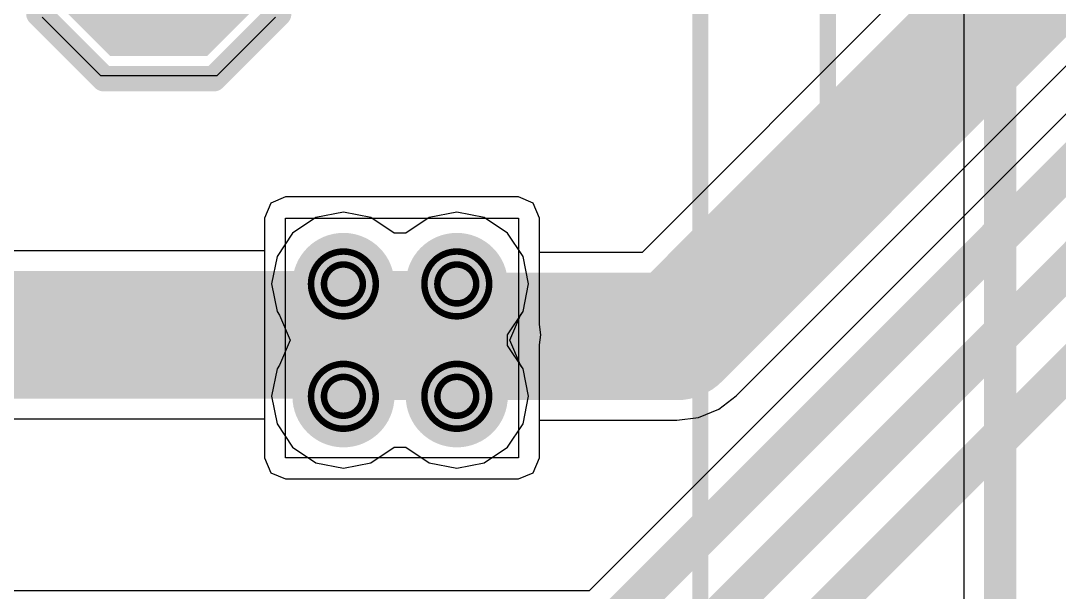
# Model space of a CAD drawing. Header units: millimetres. Extents: x -16 to 330, y -45 to 150.
# Drawn here: x 56.68 to 64.82, y 53.23 to 57.7 of the extents above; entities that cross this region are included whole.
import ezdxf

# ---------------------------------------------------------------- set-up
doc = ezdxf.new("R2010")
doc.units = ezdxf.units.MM
for name, color, linetype in [('BottomLayer', 5, 'Continuous'), ('BottomOverlay', 54, 'Continuous'), ('BottomPaste', 16, 'Continuous'), ('BottomSolder', 6, 'Continuous'), ('DrillDrawing', 1, 'Continuous'), ('Mechanical13', 56, 'Continuous'), ('MidLayer1', 16, 'Continuous'), ('MidLayer2', 76, 'Continuous'), ('TopLayer', 1, 'Continuous'), ('TopSolder', 216, 'Continuous'), ('ViaHoleLayer', 16, 'Continuous')]:
    doc.layers.add(name, color=color, linetype=linetype)

# ---------------------------------------------------------------- blocks, each defined once
blk = doc.blocks.new('T__________B_129')
at = {"layer": 'BottomLayer'}
blk.add_hatch(color=5, dxfattribs=at).paths.add_polyline_path([(0.381, 0.762), (-0.381, 0.762), (-0.762, 0.381), (-0.762, -0.381), (-0.381, -0.762), (0.381, -0.762), (0.762, -0.381), (0.762, 0.381)])
at = {"layer": 'BottomPaste'}
blk.add_hatch(color=16, dxfattribs=at).paths.add_polyline_path([(0.381, 0.762), (-0.381, 0.762), (-0.762, 0.381), (-0.762, -0.381), (-0.381, -0.762), (0.381, -0.762), (0.762, -0.381), (0.762, 0.381)])
at = {"layer": 'BottomSolder'}
blk.add_hatch(color=6, dxfattribs=at).paths.add_polyline_path([(0.381, 0.762), (-0.381, 0.762), (-0.762, 0.381), (-0.762, -0.381), (-0.381, -0.762), (0.381, -0.762), (0.762, -0.381), (0.762, 0.381)])
at = {"layer": 'BottomOverlay', "const_width": 0.2}
for points in [[(-0.9398, 0.4318), (-0.4318, 0.9398)], [(-0.4318, 0.9398), (0.4318, 0.9398)], [(-0.4318, 0.9398), (0.4318, 0.9398)], [(0.4318, 0.9398), (0.9398, 0.4318)], [(-0.9398, -0.4318), (-0.9398, 0.4318)], [(0.9398, -0.4318), (0.9398, 0.4318)], [(-0.9398, -0.4318), (-0.4318, -0.9398)], [(0.4318, -0.9398), (0.9398, -0.4318)], [(-0.4318, -0.9398), (0.4318, -0.9398)], [(-0.4318, -0.9398), (0.4318, -0.9398)]]:
    blk.add_lwpolyline(points, dxfattribs=at)
at = {"layer": 'BottomOverlay', "const_width": 0.1}
for points in [[(-0.4818, 0.9398, 1), (-0.3818, 0.9398, 1)], [(-0.4818, 0.9398, 1), (-0.3818, 0.9398, 1)], [(-0.4818, 0.9398, 1), (-0.3818, 0.9398, 1)], [(0.3818, 0.9398, 1), (0.4818, 0.9398, 1)], [(0.3818, 0.9398, 1), (0.4818, 0.9398, 1)], [(0.3818, 0.9398, 1), (0.4818, 0.9398, 1)], [(-0.9898, 0.4318, 1), (-0.8898, 0.4318, 1)], [(-0.9898, 0.4318, 1), (-0.8898, 0.4318, 1)], [(0.8898, 0.4318, 1), (0.9898, 0.4318, 1)], [(0.8898, 0.4318, 1), (0.9898, 0.4318, 1)], [(-0.9898, -0.4318, 1), (-0.8898, -0.4318, 1)], [(-0.9898, -0.4318, 1), (-0.8898, -0.4318, 1)], [(0.8898, -0.4318, 1), (0.9898, -0.4318, 1)], [(0.8898, -0.4318, 1), (0.9898, -0.4318, 1)], [(-0.4818, -0.9398, 1), (-0.3818, -0.9398, 1)], [(-0.4818, -0.9398, 1), (-0.3818, -0.9398, 1)], [(-0.4818, -0.9398, 1), (-0.3818, -0.9398, 1)], [(0.3818, -0.9398, 1), (0.4818, -0.9398, 1)], [(0.3818, -0.9398, 1), (0.4818, -0.9398, 1)], [(0.3818, -0.9398, 1), (0.4818, -0.9398, 1)]]:
    blk.add_lwpolyline(points, format="xyb", close=True, dxfattribs=at)

msp = doc.modelspace()

# ---------------------------------------------------------------- hatches: boundary and pattern name
at = {"layer": 'BottomLayer'}
h = msp.add_hatch(color=5, dxfattribs=at)
edge = h.paths.add_edge_path()
edge.add_arc((59.2074, 55.6429), 0.4, 0, 360)
h = msp.add_hatch(color=5, dxfattribs=at)
edge = h.paths.add_edge_path()
edge.add_arc((60.0964, 55.6429), 0.4, 0, 360)
h = msp.add_hatch(color=5, dxfattribs=at)
edge = h.paths.add_edge_path()
edge.add_arc((59.2074, 54.7624), 0.4, 0, 360)
h = msp.add_hatch(color=5, dxfattribs=at)
edge = h.paths.add_edge_path()
edge.add_arc((60.0964, 54.7624), 0.4, 0, 360)
at = {"layer": 'BottomSolder'}
h = msp.add_hatch(color=6, dxfattribs=at)
edge = h.paths.add_edge_path()
edge.add_arc((59.2074, 55.6429), 0.2, 0, 360)
h = msp.add_hatch(color=6, dxfattribs=at)
edge = h.paths.add_edge_path()
edge.add_arc((60.0964, 55.6429), 0.2, 0, 360)
h = msp.add_hatch(color=6, dxfattribs=at)
edge = h.paths.add_edge_path()
edge.add_arc((59.2074, 54.7624), 0.2, 0, 360)
h = msp.add_hatch(color=6, dxfattribs=at)
edge = h.paths.add_edge_path()
edge.add_arc((60.0964, 54.7624), 0.2, 0, 360)
at = {"layer": 'MidLayer1'}
h = msp.add_hatch(color=16, dxfattribs=at)
edge = h.paths.add_edge_path()
edge.add_arc((59.2074, 55.6429), 0.4, 0, 360)
h = msp.add_hatch(color=16, dxfattribs=at)
edge = h.paths.add_edge_path()
edge.add_arc((60.0964, 55.6429), 0.4, 0, 360)
h = msp.add_hatch(color=16, dxfattribs=at)
edge = h.paths.add_edge_path()
edge.add_arc((59.2074, 54.7624), 0.4, 0, 360)
h = msp.add_hatch(color=16, dxfattribs=at)
edge = h.paths.add_edge_path()
edge.add_arc((60.0964, 54.7624), 0.4, 0, 360)
at = {"layer": 'MidLayer2'}
h = msp.add_hatch(color=76, dxfattribs=at)
edge = h.paths.add_edge_path()
edge.add_arc((59.2074, 55.6429), 0.4, 0, 360)
h = msp.add_hatch(color=76, dxfattribs=at)
edge = h.paths.add_edge_path()
edge.add_arc((60.0964, 55.6429), 0.4, 0, 360)
h = msp.add_hatch(color=76, dxfattribs=at)
edge = h.paths.add_edge_path()
edge.add_arc((59.2074, 54.7624), 0.4, 0, 360)
h = msp.add_hatch(color=76, dxfattribs=at)
edge = h.paths.add_edge_path()
edge.add_arc((60.0964, 54.7624), 0.4, 0, 360)
at = {"layer": 'TopLayer'}
h = msp.add_hatch(color=1, dxfattribs=at)
edge = h.paths.add_edge_path()
edge.add_arc((59.2074, 55.6429), 0.4, 0, 360)
h = msp.add_hatch(color=1, dxfattribs=at)
edge = h.paths.add_edge_path()
edge.add_arc((60.0964, 55.6429), 0.4, 0, 360)
h = msp.add_hatch(color=1, dxfattribs=at)
edge = h.paths.add_edge_path()
edge.add_arc((59.2074, 54.7624), 0.4, 0, 360)
h = msp.add_hatch(color=1, dxfattribs=at)
edge = h.paths.add_edge_path()
edge.add_arc((60.0964, 54.7624), 0.4, 0, 360)
at = {"layer": 'TopSolder'}
h = msp.add_hatch(color=216, dxfattribs=at)
edge = h.paths.add_edge_path()
edge.add_arc((59.2074, 55.6429), 0.2, 0, 360)
h = msp.add_hatch(color=216, dxfattribs=at)
edge = h.paths.add_edge_path()
edge.add_arc((60.0964, 55.6429), 0.2, 0, 360)
h = msp.add_hatch(color=216, dxfattribs=at)
edge = h.paths.add_edge_path()
edge.add_arc((59.2074, 54.7624), 0.2, 0, 360)
h = msp.add_hatch(color=216, dxfattribs=at)
edge = h.paths.add_edge_path()
edge.add_arc((60.0964, 54.7624), 0.2, 0, 360)
at = {"layer": 'ViaHoleLayer'}
h = msp.add_hatch(color=16, dxfattribs=at)
edge = h.paths.add_edge_path()
edge.add_arc((59.2074, 55.6429), 0.2, 0, 360)
h = msp.add_hatch(color=16, dxfattribs=at)
edge = h.paths.add_edge_path()
edge.add_arc((60.0964, 55.6429), 0.2, 0, 360)
h = msp.add_hatch(color=16, dxfattribs=at)
edge = h.paths.add_edge_path()
edge.add_arc((59.2074, 54.7624), 0.2, 0, 360)
h = msp.add_hatch(color=16, dxfattribs=at)
edge = h.paths.add_edge_path()
edge.add_arc((60.0964, 54.7624), 0.2, 0, 360)

# ---------------------------------------------------------------- linework, layer by layer
at = {"layer": 'BottomLayer'}
for p, q in [((67.97, 62.3108), (61.5496, 55.8903)), ((62.2874, 54.767), (68.708, 61.1876)), ((67.7805, 59.8844), (61.135, 53.2388)), ((56.8452, 57.7342), (57.3024, 57.277)), ((58.2168, 57.277), (58.674, 57.7342)), ((57.3024, 57.277), (58.2168, 57.277)), ((58.6371, 56.2761), (58.5887, 56.1594)), ((58.7537, 56.3244), (58.6371, 56.2761)), ((60.579, 56.3244), (58.7537, 56.3244)), ((60.6956, 56.2761), (60.579, 56.3244)), ((60.7439, 56.1594), (60.6956, 56.2761)), ((58.5887, 56.1594), (58.5887, 54.2798)), ((58.7537, 54.2798), (58.7537, 56.1594)), ((58.7537, 56.1594), (60.579, 56.1594)), ((60.579, 56.1594), (60.579, 54.2798)), ((60.7439, 55.8903), (60.7439, 56.1594)), ((61.5496, 55.8903), (60.7439, 55.8903)), ((62.1512, 54.6624), (62.2874, 54.767)), ((61.9925, 54.5967), (62.1512, 54.6624)), ((60.7439, 54.2798), (60.7439, 54.5743)), ((60.7439, 54.5743), (61.8221, 54.5743)), ((61.8221, 54.5743), (61.9925, 54.5967)), ((58.5887, 54.2798), (58.6371, 54.1632)), ((60.579, 54.2798), (58.7537, 54.2798)), ((60.6956, 54.1632), (60.7439, 54.2798)), ((58.6371, 54.1632), (58.7537, 54.1149)), ((60.579, 54.1149), (60.6956, 54.1632)), ((58.7537, 54.1149), (60.579, 54.1149)), ((61.135, 53.2388), (51.1823, 53.2388))]:
    msp.add_line(p, q, dxfattribs=at)
for points, const_width in [([(61.8221, 55.2323), (68.4353, 61.8455)], 1), ([(61.2637, 52.9281), (68.0003, 59.6646)], 0.3048), ([(61.4764, 52.3646), (67.375, 58.2632)], 0.3048), ([(61.6745, 51.7604), (67.6665, 57.7524)], 0.3048), ([(59.2582, 55.2323), (61.8221, 55.2323)], 1)]:
    msp.add_lwpolyline(points, dxfattribs=dict(at, const_width=const_width))
at = {"layer": 'BottomLayer', "const_width": 0.5}
for points in [[(59.0082, 55.2323, 1), (59.5082, 55.2323, 1)], [(61.5721, 55.2323, 1), (62.0721, 55.2323, 1)], [(61.5721, 55.2323, 1), (62.0721, 55.2323, 1)]]:
    msp.add_lwpolyline(points, format="xyb", close=True, dxfattribs=at)
at = {"layer": 'DrillDrawing'}
for points, const_width in [([(59.4614, 55.6429, 1), (58.9534, 55.6429, 1)], 0.0508), ([(60.3504, 55.6429, 1), (59.8424, 55.6429, 1)], 0.0508), ([(59.3598, 55.6429, 1), (59.055, 55.6429, 1)], 0.0508), ([(60.2488, 55.6429, 1), (59.944, 55.6429, 1)], 0.0508), ([(58.9407, 55.6429, 1), (58.9661, 55.6429, 1)], 0.0254), ([(59.0423, 55.6429, 1), (59.0677, 55.6429, 1)], 0.0254), ([(59.3471, 55.6429, 1), (59.3725, 55.6429, 1)], 0.0254), ([(59.4487, 55.6429, 1), (59.4741, 55.6429, 1)], 0.0254), ([(59.8297, 55.6429, 1), (59.8551, 55.6429, 1)], 0.0254), ([(59.9313, 55.6429, 1), (59.9567, 55.6429, 1)], 0.0254), ([(60.2361, 55.6429, 1), (60.2615, 55.6429, 1)], 0.0254), ([(60.3377, 55.6429, 1), (60.3631, 55.6429, 1)], 0.0254), ([(59.4614, 54.7624, 1), (58.9534, 54.7624, 1)], 0.0508), ([(60.3504, 54.7624, 1), (59.8424, 54.7624, 1)], 0.0508), ([(59.3598, 54.7624, 1), (59.055, 54.7624, 1)], 0.0508), ([(60.2488, 54.7624, 1), (59.944, 54.7624, 1)], 0.0508), ([(58.9407, 54.7624, 1), (58.9661, 54.7624, 1)], 0.0254), ([(59.0423, 54.7624, 1), (59.0677, 54.7624, 1)], 0.0254), ([(59.3471, 54.7624, 1), (59.3725, 54.7624, 1)], 0.0254), ([(59.4487, 54.7624, 1), (59.4741, 54.7624, 1)], 0.0254), ([(59.8297, 54.7624, 1), (59.8551, 54.7624, 1)], 0.0254), ([(59.9313, 54.7624, 1), (59.9567, 54.7624, 1)], 0.0254), ([(60.2361, 54.7624, 1), (60.2615, 54.7624, 1)], 0.0254), ([(60.3377, 54.7624, 1), (60.3631, 54.7624, 1)], 0.0254)]:
    msp.add_lwpolyline(points, format="xyb", close=True, dxfattribs=dict(at, const_width=const_width))
at = {"layer": 'Mechanical13', "const_width": 0.127}
for points in [[(63.0062, 56.8141), (63.0062, 64.7588)], [(63.0062, 56.8141), (63.0062, 64.7588)], [(62.0062, 52.5641), (62.0062, 60.5088)], [(62.0062, 52.5641), (62.0062, 60.5088)]]:
    msp.add_lwpolyline(points, dxfattribs=at)
at = {"layer": 'Mechanical13', "const_width": 0.0635}
msp.add_lwpolyline([(62.9745, 56.8141, 1), (63.038, 56.8141, 1)], format="xyb", close=True, dxfattribs=at)
msp.add_lwpolyline([(62.9745, 56.8141, 1), (63.038, 56.8141, 1)], format="xyb", close=True, dxfattribs=at)
at = {"layer": 'MidLayer1'}
for p, q in [((59.2074, 56.2062), (58.9919, 56.1633)), ((59.4229, 56.1633), (59.2074, 56.2062)), ((60.0964, 56.2062), (59.8809, 56.1633)), ((60.3119, 56.1633), (60.0964, 56.2062)), ((58.9919, 56.1633), (58.8091, 56.0412)), ((59.6056, 56.0412), (59.4229, 56.1633)), ((59.8809, 56.1633), (59.6981, 56.0412)), ((60.4946, 56.0412), (60.3119, 56.1633)), ((58.8091, 56.0412), (58.687, 55.8585)), ((59.6981, 56.0412), (59.6056, 56.0412)), ((60.6167, 55.8585), (60.4946, 56.0412)), ((58.687, 55.8585), (58.6442, 55.6429)), ((60.6596, 55.6429), (60.6167, 55.8585)), ((58.6442, 55.6429), (58.687, 55.4274)), ((60.6167, 55.4274), (60.6596, 55.6429)), ((58.687, 55.4274), (58.7068, 55.3978)), ((58.7068, 55.3978), (58.791, 55.2027)), ((60.4946, 55.2447), (60.6167, 55.4274)), ((60.4946, 55.1607), (60.4946, 55.2447)), ((58.791, 55.2027), (58.7068, 55.0076)), ((60.6167, 54.9779), (60.4946, 55.1607)), ((58.687, 54.9779), (58.6442, 54.7624)), ((58.7068, 55.0076), (58.687, 54.9779)), ((60.6596, 54.7624), (60.6167, 54.9779)), ((58.6442, 54.7624), (58.687, 54.5469)), ((60.6167, 54.5469), (60.6596, 54.7624)), ((58.687, 54.5469), (58.8091, 54.3642)), ((60.4946, 54.3642), (60.6167, 54.5469)), ((58.8091, 54.3642), (58.9919, 54.2421)), ((59.4229, 54.2421), (59.6056, 54.3642)), ((59.6056, 54.3642), (59.6981, 54.3642)), ((59.6981, 54.3642), (59.8809, 54.2421)), ((60.3119, 54.2421), (60.4946, 54.3642)), ((58.9919, 54.2421), (59.2074, 54.1992)), ((59.2074, 54.1992), (59.4229, 54.2421)), ((59.8809, 54.2421), (60.0964, 54.1992)), ((60.0964, 54.1992), (60.3119, 54.2421))]:
    msp.add_line(p, q, dxfattribs=at)
at = {"layer": 'MidLayer2'}
for p, q in [((59.2074, 56.2062), (58.9919, 56.1633)), ((59.4229, 56.1633), (59.2074, 56.2062)), ((60.0964, 56.2062), (59.8809, 56.1633)), ((60.3119, 56.1633), (60.0964, 56.2062)), ((58.9919, 56.1633), (58.8091, 56.0412)), ((59.6056, 56.0412), (59.4229, 56.1633)), ((59.8809, 56.1633), (59.6981, 56.0412)), ((60.4946, 56.0412), (60.3119, 56.1633)), ((58.8091, 56.0412), (58.687, 55.8585)), ((59.6981, 56.0412), (59.6056, 56.0412)), ((60.6167, 55.8585), (60.4946, 56.0412)), ((58.687, 55.8585), (58.6442, 55.6429)), ((60.6596, 55.6429), (60.6167, 55.8585)), ((58.6442, 55.6429), (58.687, 55.4274)), ((60.6167, 55.4274), (60.6596, 55.6429)), ((58.687, 55.4274), (58.7068, 55.3978)), ((58.7068, 55.3978), (58.791, 55.2027)), ((60.5128, 55.2027), (60.597, 55.3978)), ((60.597, 55.3978), (60.6167, 55.4274)), ((58.791, 55.2027), (58.7068, 55.0076)), ((60.597, 55.0076), (60.5128, 55.2027)), ((58.687, 54.9779), (58.6442, 54.7624)), ((58.7068, 55.0076), (58.687, 54.9779)), ((60.6167, 54.9779), (60.597, 55.0076)), ((60.6596, 54.7624), (60.6167, 54.9779)), ((58.6442, 54.7624), (58.687, 54.5469)), ((60.6167, 54.5469), (60.6596, 54.7624)), ((58.687, 54.5469), (58.8091, 54.3642)), ((60.4946, 54.3642), (60.6167, 54.5469)), ((58.8091, 54.3642), (58.9919, 54.2421)), ((59.4229, 54.2421), (59.6056, 54.3642)), ((59.6056, 54.3642), (59.6981, 54.3642)), ((59.6981, 54.3642), (59.8809, 54.2421)), ((60.3119, 54.2421), (60.4946, 54.3642)), ((58.9919, 54.2421), (59.2074, 54.1992)), ((59.2074, 54.1992), (59.4229, 54.2421)), ((59.8809, 54.2421), (60.0964, 54.1992)), ((60.0964, 54.1992), (60.3119, 54.2421))]:
    msp.add_line(p, q, dxfattribs=at)
at = {"layer": 'TopLayer'}
for p, q in [((64.0719, 58.6173), (64.0719, 49.9714)), ((58.6371, 56.2761), (58.5887, 56.1594)), ((58.7537, 56.3244), (58.6371, 56.2761)), ((60.579, 56.3244), (58.7537, 56.3244)), ((60.6956, 56.2761), (60.579, 56.3244)), ((60.7439, 56.1594), (60.6956, 56.2761)), ((58.5887, 56.1594), (58.5887, 55.903)), ((58.7537, 54.2798), (58.7537, 56.1594)), ((58.7537, 56.1594), (60.579, 56.1594)), ((60.579, 56.1594), (60.579, 54.2798)), ((60.7439, 55.3245), (60.7439, 56.1594)), ((58.5887, 55.903), (45.4269, 55.903)), ((60.7544, 55.245), (60.7439, 55.3245)), ((60.7439, 55.1655), (60.7544, 55.245)), ((60.7439, 54.2798), (60.7439, 55.1655)), ((45.6995, 54.587), (58.5887, 54.587)), ((58.5887, 54.587), (58.5887, 54.2798)), ((58.5887, 54.2798), (58.6371, 54.1632)), ((60.579, 54.2798), (58.7537, 54.2798)), ((60.6956, 54.1632), (60.7439, 54.2798)), ((58.6371, 54.1632), (58.7537, 54.1149)), ((60.579, 54.1149), (60.6956, 54.1632)), ((58.7537, 54.1149), (60.579, 54.1149))]:
    msp.add_line(p, q, dxfattribs=at)
for points, const_width in [([(64.3567, 49.8534), (64.3567, 58.6173)], 0.254), ([(45.4269, 55.245), (60.0964, 55.245)], 1)]:
    msp.add_lwpolyline(points, dxfattribs=dict(at, const_width=const_width))
at = {"layer": 'TopLayer', "const_width": 0.5}
msp.add_lwpolyline([(59.8464, 55.245, 1), (60.3464, 55.245, 1)], format="xyb", close=True, dxfattribs=at)

# ---------------------------------------------------------------- block references
msp.add_blockref('T__________B_129', (57.7596, 58.1914))

doc.saveas('drawing.dxf')
